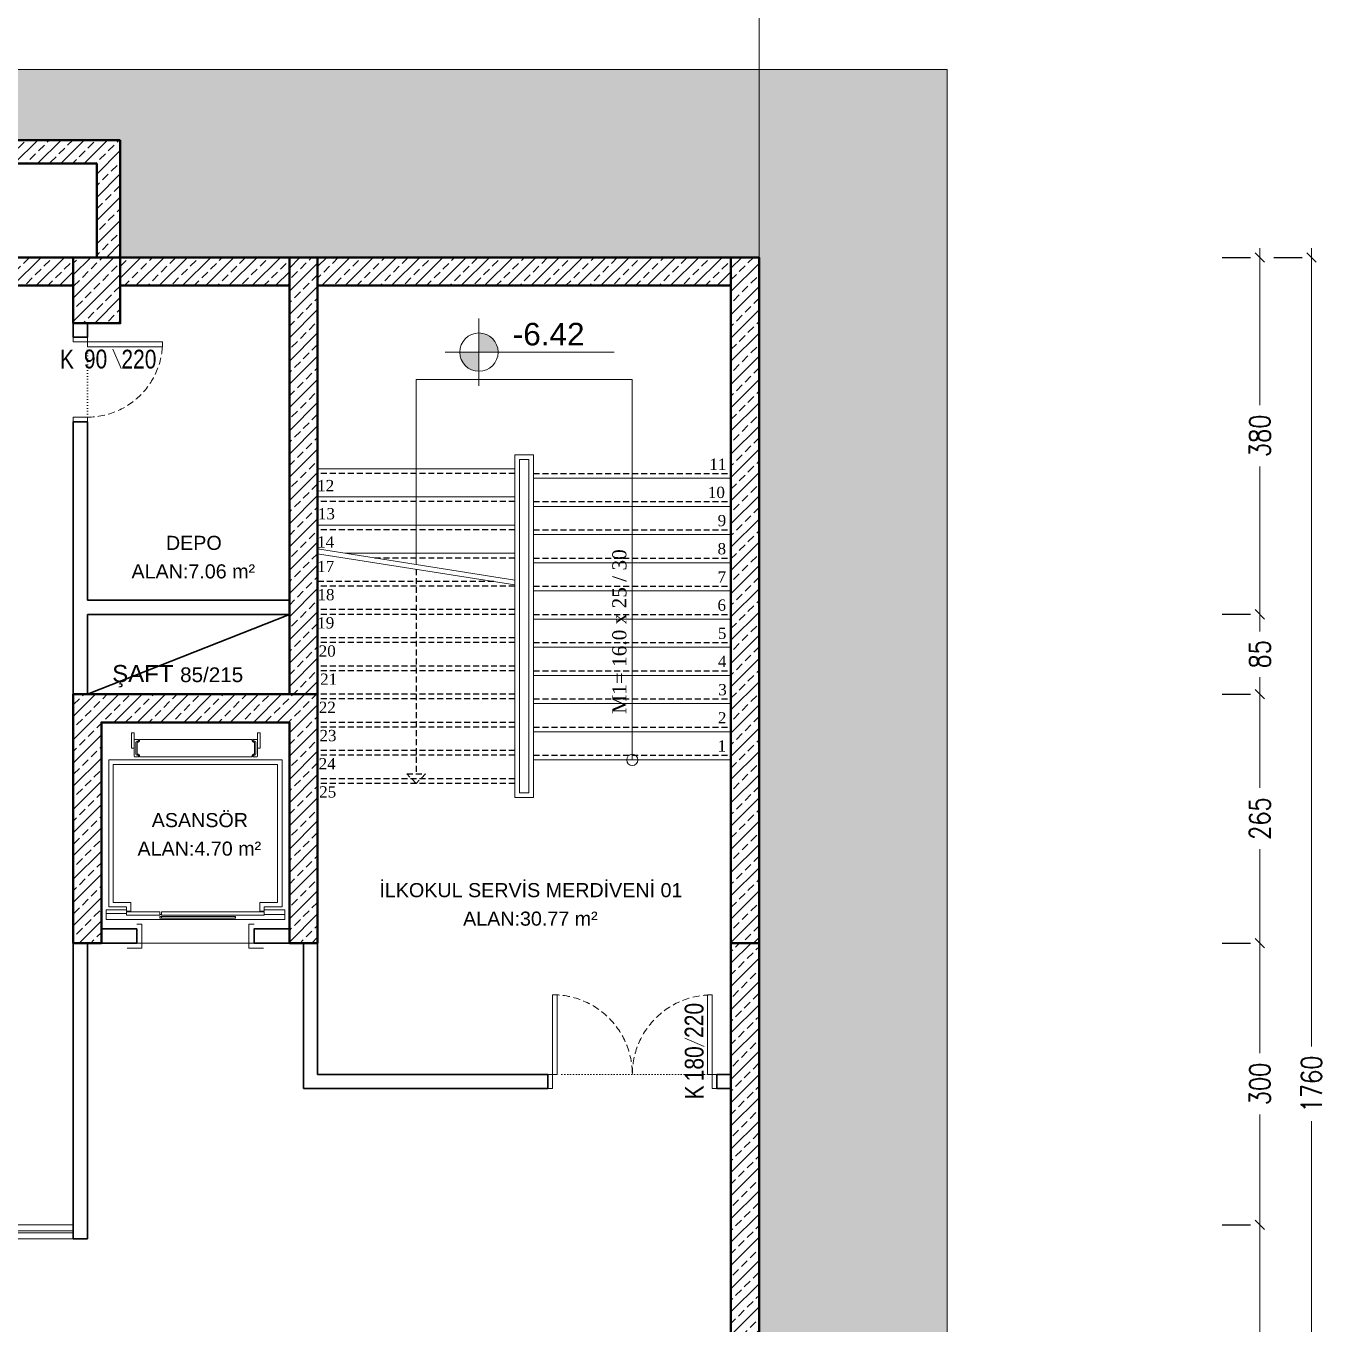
# Model space of a CAD drawing. Header units: millimetres. Extents: x -7453 to 3447, y 1740 to 11040.
# Drawn here: x -394 to 988, y 7948 to 9330 of the extents above; entities that cross this region are included whole.
import ezdxf
from ezdxf.enums import TextEntityAlignment as Align

# ---------------------------------------------------------------- set-up
doc = ezdxf.new("R2010")
doc.units = ezdxf.units.MM
for name, pattern in [('244-L101$0$244-L101$0$244-L101$0$HIDDEN', [9.525, 6.35, -3.175]), ('ACAD_ISO07W100', [3, 0, -3]), ('DASHED', [0.75, 0.5, -0.25])]:
    doc.linetypes.add(name, pattern=pattern)
for name, color, linetype, lineweight in [('A-AREAIDM', 43, 'Continuous', 9), ('betonarme-İM', 1, 'Continuous', 50), ('cam-İM', 132, 'Continuous', 20), ('duvar-İM', 71, 'Continuous', 35), ('kapı-açılış-İM', 253, 'Continuous', 5), ('kapı-kesit-İM', 252, 'Continuous', 9), ('kapı-poz-İM', 115, 'Continuous', 0), ('korkuluk-İM', 212, 'Continuous', 20), ('kot-İM', 43, 'Continuous', 20), ('merdiven-İM', 251, 'Continuous', 20), ('pencere gorunus-İM', 43, 'Continuous', 15), ('tarama-b.a-İM', 8, 'Continuous', 9), ('tarama-toprak-İM', 245, 'Continuous', 0), ('tefriş-eşya-İM', 155, 'Continuous', 0), ('yazı-İM', 64, 'Continuous', 20), ('yazı-mekan-İM', 43, 'Continuous', 30), ('ölçü-dış-İM', 7, 'Continuous', 20)]:
    doc.layers.add(name, color=color, linetype=linetype, lineweight=lineweight)
doc.layers.add('IZ', color=8, linetype='Continuous')
doc.styles.add('ARIAL', font='arial.ttf')
doc.styles.get("Standard").update_dxf_attribs({"font": 'arial.ttf'})
doc.styles.add('YAZ-50', font='times.ttf', dxfattribs={"width": 0.9})
doc.styles.add('ÖLÇÜ_İM', font='romans.shx', dxfattribs={"width": 0.8})
doc.dimstyles.new('ÖLÇÜ_İM_1-100', dxfattribs={"dimscale": 100, "dimtxt": 0.22, "dimasz": 0.1, "dimexe": 0.1, "dimexo": 0.4, "dimgap": 0.1, "dimtad": 0, "dimdec": 1, "dimrnd": 0.5, "dimzin": 12, "dimdsep": 46, "dimtxsty": 'ÖLÇÜ_İM', "dimblk1": 'OBLIQUE', "dimblk2": 'OBLIQUE', "dimsah": 1, "dimcen": 0.09, "dimdle": 0.1, "dimclrd": 256, "dimclre": 256, "dimclrt": 256, "dimadec": 0, "dimazin": 3, "dimtfac": 1, "dimtdec": 1, "dimtix": 1, "dimtofl": 0, "dimtmove": 2, "dimatfit": 3, "dimldrblk": 'OBLIQUE', "dimfxl": 0, "dimtolj": 1, "dimlwd": -1, "dimarcsym": 0})
pattern_1 = [(45, (-88786.123, 105817.463), (-12.3743687, 12.3743687), []), (45, (-88773.749, 105817.463), (-12.3743687, 12.3743687), [8.75, -4.375])]

# ---------------------------------------------------------------- blocks, each defined once
blk = doc.blocks.new('kot plan 100')
h = blk.add_hatch(color=256)
h.paths.add_polyline_path([(0, 20.4), (0, 0), (20.4, 0, 0.414214)])
h.paths.add_polyline_path([(0, 0), (-20.4, 0, 0.414214), (0, -20.4)])
at = {"ltscale": 500}
for points in [[(0, -36), (0, 36)], [(144, 0), (-36, 0)]]:
    blk.add_lwpolyline(points, dxfattribs=at)
blk.add_circle((0, 0), 20.4)
at = {"style": 'ARIAL'}
blk.add_attdef('INCE_KOT', (36, 7.2), '', height=36, dxfattribs=at)
blk.add_attdef('KALIN_KOT', text='', height=36, dxfattribs=at).set_placement((36, -7.2), align=Align.TOP_LEFT)
blk = doc.blocks.new('DAİRE ETİKET İM')
at = {"layer": 'yazı-mekan-İM', "style": 'ARIAL'}
blk.add_attdef('DAİRENO', text='', height=15, dxfattribs=at).set_placement((50, 2.8), align=Align.CENTER)
at = {"layer": 'yazı-mekan-İM'}
blk.add_attdef('ALAN:', text='', height=15, dxfattribs=at).set_placement((49.4, -27.6), align=Align.CENTER)
blk = doc.blocks.new('15-180')
at = {"layer": 'duvar-İM'}
for points in [[(0, 15), (0, 0)], [(180, 15), (180, 0)]]:
    blk.add_lwpolyline(points, dxfattribs=at)
at = {"layer": 'kapı-açılış-İM', "linetype": 'ACAD_ISO07W100'}
blk.add_line((10, 15), (170, 15), dxfattribs=at)
at = {"layer": 'kapı-açılış-İM', "color": 30, "linetype": 'DASHED', "ltscale": 15}
for centre, radius, start, end in [((5.3, 15.1), 84.7, 359.9255, 90.1801), ((175, 15), 85, 90, 180)]:
    blk.add_arc(centre, radius, start, end, dxfattribs=at)
at = {"layer": 'kapı-kesit-İM', "color": 30}
for points in [[(5, 15), (10, 15), (10, 100), (5, 100)], [(175, 15), (170, 15), (170, 100), (175, 100)]]:
    blk.add_lwpolyline(points, close=True, dxfattribs=at)
at = {"layer": 'kapı-kesit-İM', "color": 84}
for points in [[(5, 0), (0, 0), (0, 15), (5, 15)], [(175, 0), (180, 0), (180, 15), (175, 15)]]:
    blk.add_lwpolyline(points, close=True, dxfattribs=at)
blk = doc.blocks.new('KAPI ETİKET 100')
blk.add_lwpolyline([(-19.9, 65.2), (0.6, 56.3)])
at = {"width": 0.8}
blk.add_attdef('000', text='', height=20, rotation=90, dxfattribs=at).set_placement((-20.2, 84.1), align=Align.TOP_CENTER)
blk.add_attdef('000', text='', height=20, rotation=90, dxfattribs=at).set_placement((-0.1, 37.9), align=Align.CENTER)
blk.add_attdef('K', text='', height=20, rotation=90, dxfattribs=at).set_placement((-10, 7.5), align=Align.MIDDLE_CENTER)
blk = doc.blocks.new('okul 15-90')
at = {"layer": 'duvar-İM'}
for points in [[(0, 15), (0, 0)], [(90, 15), (90, 0)]]:
    blk.add_lwpolyline(points, dxfattribs=at)
at = {"layer": 'kapı-açılış-İM', "linetype": 'ACAD_ISO07W100'}
blk.add_line((85, 15), (10, 15), dxfattribs=at)
at = {"layer": 'kapı-açılış-İM', "color": 30, "linetype": 'DASHED', "ltscale": 15}
blk.add_arc((5, 15), 80, 0, 90, dxfattribs=at)
at = {"layer": 'kapı-kesit-İM', "color": 30}
blk.add_lwpolyline([(5, 15), (10, 15), (10, 95), (5, 95)], close=True, dxfattribs=at)
at = {"layer": 'kapı-kesit-İM', "color": 84}
for points in [[(5, 0), (0, 0), (0, 15), (5, 15)], [(90, 0), (85, 0), (85, 15), (90, 15)]]:
    blk.add_lwpolyline(points, close=True, dxfattribs=at)
blk = doc.blocks.new('_OBLIQUE')
at = {"color": 0, "linetype": 'ByBlock'}
blk.add_line((-0.5, -0.5), (0.5, 0.5), dxfattribs=at)
blk = doc.blocks.new('*D188')
at = {"layer": 'Defpoints', "color": 0}
for p in [(919.1, 8353.6, 0), (919.1, 8353.6, 0), (919.1, 8053.6, 0)]:
    blk.add_point(p, dxfattribs=at)
at = {"layer": 'ölçü-dış-İM', "lineweight": -2}
for p, q in [((879.1, 8353.6, 0), (909.1, 8353.6, 0)), ((879.1, 8053.6, 0), (909.1, 8053.6, 0))]:
    blk.add_line(p, q, dxfattribs=at)
at = {"layer": 'ölçü-dış-İM'}
for p, q in [((919.1, 8363.6, 0), (919.1, 8236.2, 0)), ((919.1, 8043.6, 0), (919.1, 8170.9, 0))]:
    blk.add_line(p, q, dxfattribs=at)
at = {"layer": 'ölçü-dış-İM', "xscale": 10, "yscale": 10, "zscale": 10}
for p, rotation in [((919.1, 8353.6, 0), 90), ((919.1, 8053.6, 0), 270)]:
    blk.add_blockref('_OBLIQUE', p, dxfattribs=dict(at, rotation=rotation))
at = {"layer": 'ölçü-dış-İM', "insert": (919.1, 8203.6, 0), "char_height": 22, "attachment_point": 5, "rotation": 90, "style": 'ÖLÇÜ_İM'}
blk.add_mtext('\\A1;300', dxfattribs=at)
blk = doc.blocks.new('*D190')
at = {"layer": 'Defpoints', "color": 0}
for p in [(919.1, 8703.6), (919.1, 8703.6, 0), (919.1, 8618.6)]:
    blk.add_point(p, dxfattribs=at)
at = {"layer": 'ölçü-dış-İM'}
for p, q in [((919.1, 8713.6, 0), (919.1, 8685.3, 0)), ((919.1, 8608.6, 0), (919.1, 8636.8, 0))]:
    blk.add_line(p, q, dxfattribs=at)
at = {"layer": 'ölçü-dış-İM', "lineweight": -2}
for p, q in [((879.1, 8703.6, 0), (909.1, 8703.6, 0)), ((879.1, 8618.6, 0), (909.1, 8618.6, 0))]:
    blk.add_line(p, q, dxfattribs=at)
at = {"layer": 'ölçü-dış-İM', "xscale": 10, "yscale": 10, "zscale": 10}
for p, rotation in [((919.1, 8703.6, 0), 90), ((919.1, 8618.6, 0), 270)]:
    blk.add_blockref('_OBLIQUE', p, dxfattribs=dict(at, rotation=rotation))
at = {"layer": 'ölçü-dış-İM', "insert": (919.1, 8661.1, 0), "char_height": 22, "attachment_point": 5, "rotation": 90, "style": 'ÖLÇÜ_İM'}
blk.add_mtext('\\A1;85', dxfattribs=at)
blk = doc.blocks.new('*D191')
at = {"layer": 'Defpoints', "color": 0}
for p in [(919.1, 9083.6), (919.1, 9083.6, 0), (919.1, 8703.6)]:
    blk.add_point(p, dxfattribs=at)
at = {"layer": 'ölçü-dış-İM'}
for p, q in [((919.1, 9093.6, 0), (919.1, 8926.2, 0)), ((919.1, 8693.6, 0), (919.1, 8860.9, 0))]:
    blk.add_line(p, q, dxfattribs=at)
at = {"layer": 'ölçü-dış-İM', "lineweight": -2}
for p, q in [((879.1, 9083.6, 0), (909.1, 9083.6, 0)), ((879.1, 8703.6, 0), (909.1, 8703.6, 0))]:
    blk.add_line(p, q, dxfattribs=at)
at = {"layer": 'ölçü-dış-İM', "xscale": 10, "yscale": 10, "zscale": 10}
for p, rotation in [((919.1, 9083.6, 0), 90), ((919.1, 8703.6, 0), 270)]:
    blk.add_blockref('_OBLIQUE', p, dxfattribs=dict(at, rotation=rotation))
at = {"layer": 'ölçü-dış-İM', "insert": (919.1, 8893.6, 0), "char_height": 22, "attachment_point": 5, "rotation": 90, "style": 'ÖLÇÜ_İM'}
blk.add_mtext('\\A1;380', dxfattribs=at)
blk = doc.blocks.new('*D192')
at = {"layer": 'Defpoints', "color": 0}
for p in [(974.1, 9083.6), (974.1, 9083.6, 0), (974.1, 7323.6, 0)]:
    blk.add_point(p, dxfattribs=at)
at = {"layer": 'ölçü-dış-İM'}
for p, q in [((974.1, 9093.6, 0), (974.1, 8243.3, 0)), ((974.1, 7313.6, 0), (974.1, 8163.8, 0))]:
    blk.add_line(p, q, dxfattribs=at)
at = {"layer": 'ölçü-dış-İM', "lineweight": -2}
for p, q in [((934.1, 9083.6, 0), (964.1, 9083.6, 0)), ((934.1, 7323.6, 0), (964.1, 7323.6, 0))]:
    blk.add_line(p, q, dxfattribs=at)
at = {"layer": 'ölçü-dış-İM', "xscale": 10, "yscale": 10, "zscale": 10}
for p, rotation in [((974.1, 9083.6, 0), 90), ((974.1, 7323.6, 0), 270)]:
    blk.add_blockref('_OBLIQUE', p, dxfattribs=dict(at, rotation=rotation))
at = {"layer": 'ölçü-dış-İM', "insert": (974.1, 8203.6, 0), "char_height": 22, "attachment_point": 5, "rotation": 90, "style": 'ÖLÇÜ_İM'}
blk.add_mtext('\\A1;1760', dxfattribs=at)
blk = doc.blocks.new('*D195')
at = {"layer": 'Defpoints', "color": 0}
for p in [(919.1, 8618.6), (919.1, 8618.6, 0), (919.1, 8353.6)]:
    blk.add_point(p, dxfattribs=at)
at = {"layer": 'ölçü-dış-İM'}
for p, q in [((919.1, 8628.6, 0), (919.1, 8518.7, 0)), ((919.1, 8343.6, 0), (919.1, 8453.4, 0))]:
    blk.add_line(p, q, dxfattribs=at)
at = {"layer": 'ölçü-dış-İM', "lineweight": -2}
for p, q in [((879.1, 8618.6, 0), (909.1, 8618.6, 0)), ((879.1, 8353.6, 0), (909.1, 8353.6, 0))]:
    blk.add_line(p, q, dxfattribs=at)
at = {"layer": 'ölçü-dış-İM', "xscale": 10, "yscale": 10, "zscale": 10}
for p, rotation in [((919.1, 8618.6, 0), 90), ((919.1, 8353.6, 0), 270)]:
    blk.add_blockref('_OBLIQUE', p, dxfattribs=dict(at, rotation=rotation))
at = {"layer": 'ölçü-dış-İM', "insert": (919.1, 8486.1, 0), "char_height": 22, "attachment_point": 5, "rotation": 90, "style": 'ÖLÇÜ_İM'}
blk.add_mtext('\\A1;265', dxfattribs=at)
blk = doc.blocks.new('*D196')
at = {"layer": 'Defpoints', "color": 0}
for p in [(919.1, 8053.6, 0), (919.1, 8053.6, 0), (919.1, 7703.6, 0)]:
    blk.add_point(p, dxfattribs=at)
at = {"layer": 'ölçü-dış-İM'}
for p, q in [((919.1, 8063.6, 0), (919.1, 7911.2, 0)), ((919.1, 7693.6, 0), (919.1, 7845.9, 0))]:
    blk.add_line(p, q, dxfattribs=at)
at = {"layer": 'ölçü-dış-İM', "lineweight": -2}
for p, q in [((879.1, 8053.6, 0), (909.1, 8053.6, 0)), ((879.1, 7703.6, 0), (909.1, 7703.6, 0))]:
    blk.add_line(p, q, dxfattribs=at)
at = {"layer": 'ölçü-dış-İM', "xscale": 10, "yscale": 10, "zscale": 10}
for p, rotation in [((919.1, 8053.6, 0), 90), ((919.1, 7703.6, 0), 270)]:
    blk.add_blockref('_OBLIQUE', p, dxfattribs=dict(at, rotation=rotation))
at = {"layer": 'ölçü-dış-İM', "insert": (919.1, 7878.6, 0), "char_height": 22, "attachment_point": 5, "rotation": 90, "style": 'ÖLÇÜ_İM'}
blk.add_mtext('\\A1;350', dxfattribs=at)

msp = doc.modelspace()

# ---------------------------------------------------------------- hatches: boundary and pattern name
at = {"layer": 'tarama-b.a-İM'}
h = msp.add_hatch(dxfattribs=at)
h.set_pattern_fill('ANSI33', color=256, scale=70, style=0)
h.set_pattern_definition([(45, (-89553.535, 107062.777), (-12.3743687, 12.3743687), []), (45, (-89541.16, 107062.777), (-12.3743687, 12.3743687), [8.75, -4.375])])
h.paths.add_polyline_path([(-998.78, 9183.56), (-998.78, 9083.559), (-973.78, 9083.559), (-973.78, 9183.56), (-318.78, 9183.56), (-318.78, 9083.559), (-293.78, 9083.559), (-293.78, 9208.56), (-1653.78, 9208.56), (-1653.78, 9083.559), (-1628.78, 9083.559), (-1628.78, 9183.56)])
h = msp.add_hatch(dxfattribs=at)
h.set_pattern_fill('ANSI33', color=256, scale=70, style=0)
h.set_pattern_definition([(45, (-89603.535, 107032.777), (-12.3743687, 12.3743687), []), (45, (-89591.16, 107032.777), (-12.3743687, 12.3743687), [8.75, -4.375])])
h.paths.add_polyline_path([(-423.78, 9083.559), (-423.78, 9053.56), (-343.78, 9053.56), (-343.78, 9083.559)])
h.paths.add_polyline_path([(-923.78, 9053.56), (-923.78, 9083.559), (-948.78, 9083.559), (-948.78, 9053.56)])
h.paths.add_polyline_path([(-773.78, 9083.559), (-773.78, 9053.56), (-573.78, 9053.56), (-573.78, 9083.559)])
h = msp.add_hatch(dxfattribs=at)
h.set_pattern_fill('ANSI33', color=256, scale=70, style=0)
h.set_pattern_definition(pattern_1)
h.paths.add_polyline_path([(-83.78, 8618.56), (-113.78, 8618.56), (-343.78, 8618.56), (-343.78, 8353.56), (-313.78, 8353.56), (-313.78, 8588.56), (-113.78, 8588.56), (-113.78, 8353.56), (-83.78, 8353.56)])
h.paths.add_polyline_path([(-83.78, 9083.559), (-113.78, 9083.559), (-113.78, 8618.56), (-83.78, 8618.56)])
h = msp.add_hatch(dxfattribs=at)
h.set_pattern_fill('ANSI33', color=256, scale=70, style=0)
h.set_pattern_definition(pattern_1)
h.paths.add_polyline_path([(-343.78, 9083.559), (-293.78, 9083.559), (-293.78, 9013.559), (-343.78, 9013.559)])
h = msp.add_hatch(dxfattribs=at)
h.set_pattern_fill('ANSI33', color=256, scale=70, style=0)
h.set_pattern_definition([(45, (-89373.535, 107032.777), (-12.3743687, 12.3743687), []), (45, (-89361.16, 107032.777), (-12.3743687, 12.3743687), [8.75, -4.375])])
h.paths.add_polyline_path([(-113.78, 9083.559), (-293.78, 9083.559), (-293.78, 9053.56), (-113.78, 9053.56)])
h = msp.add_hatch(dxfattribs=at)
h.set_pattern_fill('ANSI33', color=256, scale=70, style=0)
h.set_pattern_definition([(45, (-88903.535, 107032.777), (-12.3743687, 12.3743687), []), (45, (-88891.16, 107032.777), (-12.3743687, 12.3743687), [8.75, -4.375])])
h.paths.add_polyline_path([(356.22, 9083.559), (-83.78, 9083.559), (-83.78, 9053.56), (356.22, 9053.56)])
h = msp.add_hatch(dxfattribs=at)
h.set_pattern_fill('ANSI33', color=256, scale=70, style=0)
h.set_pattern_definition(pattern_1)
h.paths.add_polyline_path([(356.22, 8353.56), (386.22, 8353.56), (386.22, 9083.559), (356.22, 9083.559)])
h = msp.add_hatch(dxfattribs=at)
h.set_pattern_fill('ANSI33', color=256, scale=70, style=0)
h.set_pattern_definition([(45, (-88873.535, 106202.777), (-12.3743687, 12.3743687), []), (45, (-88861.16, 106202.777), (-12.3743687, 12.3743687), [8.75, -4.375])])
h.paths.add_polyline_path([(356.22, 8353.56), (356.22, 7703.56), (386.22, 7703.56), (386.22, 8353.56)])
at = {"layer": 'tarama-toprak-İM'}
h = msp.add_hatch(dxfattribs=at)
h.set_pattern_fill('ANSI38', color=256, scale=200, style=0)
h.set_pattern_definition([(45, (-29711.535, 118685.288), (-17.6776695, 17.6776695), []), (135, (-29711.535, 118685.288), (-53.0330086, 17.6776695), [62.5, -37.5])])
h.paths.add_polyline_path([(-6038.583, 9083.559), (-5333.78, 9083.559), (-5333.78, 9208.56), (-3948.78, 9208.56), (-3948.78, 9083.559), (-2318.78, 9083.559), (-2318.78, 9208.56), (-293.78, 9208.56), (-293.78, 9083.559), (386.22, 9083.559), (386.22, 7313.56), (-508.78, 7313.56), (-508.78, 4378.56), (-5808.78, 4378.56), (-5808.78, 5358.56), (-5933.78, 5358.56), (-5933.78, 7348.56), (-5808.78, 7348.56), (-5808.78, 9083.559)])
h.paths.add_polyline_path([(-6008.78, 9283.56), (586.22, 9283.56), (586.22, 7113.56), (-308.78, 7113.56), (-308.78, 4178.56), (-6008.78, 4178.56)])

# ---------------------------------------------------------------- linework, layer by layer
at = {"layer": 'betonarme-İM'}
for p, q in [((-293.78, 9208.56, 0), (-2318.78, 9208.56, 0)), ((-293.78, 9083.559, 0), (-293.78, 9208.56, 0)), ((-318.78, 9183.56, 0), (-1628.78, 9183.56, 0)), ((-318.78, 9083.559, 0), (-318.78, 9183.56, 0)), ((-113.78, 9083.559), (-83.78, 9083.559)), ((-83.78, 8748.56), (-83.78, 8618.56)), ((-113.78, 8618.56, 0), (-83.78, 8618.56, 0)), ((-113.78, 8618.56, 0), (-83.78, 8618.56, 0))]:
    msp.add_line(p, q, dxfattribs=at)
at = {"layer": 'betonarme-İM', "elevation": 0}
for points in [[(-423.78, 9083.559), (-343.78, 9083.559)], [(-293.78, 9083.559), (-113.78, 9083.559)], [(-113.78, 9083.559), (-113.78, 8618.56)], [(-83.78, 9083.559), (356.22, 9083.559)], [(-83.78, 8618.56), (-83.78, 9083.559)], [(356.22, 8353.56), (386.22, 8353.56), (386.22, 9083.559), (356.22, 9083.559), (356.22, 8353.56)], [(-423.78, 9053.56), (-343.78, 9053.56)], [(-293.78, 9053.56), (-113.78, 9053.56)], [(-83.78, 9053.56), (356.22, 9053.56)], [(-113.78, 8618.56), (-113.78, 8618.56), (-343.78, 8618.56), (-343.78, 8353.56), (-313.78, 8353.56), (-313.78, 8588.56), (-113.78, 8588.56), (-113.78, 8353.56), (-83.78, 8353.56), (-83.78, 8618.56)], [(356.22, 8353.56), (356.22, 7703.56)], [(386.22, 8353.56), (386.22, 7703.56)]]:
    msp.add_lwpolyline(points, dxfattribs=at)
msp.add_lwpolyline([(-293.78, 9083.559), (-343.78, 9083.559), (-343.78, 9013.559), (-293.78, 9013.559)], close=True, dxfattribs=at)
at = {"layer": 'cam-İM', "lineweight": 18}
for p, q in [((-948.78, 8047.06, 0), (-343.78, 8047.06, 0)), ((-343.78, 8045.06, 0), (-948.78, 8045.06, 0))]:
    msp.add_line(p, q, dxfattribs=at)
at = {"layer": 'duvar-İM'}
for p, q in [((-343.78, 8998.56, 0), (-343.78, 9013.559, 0)), ((-328.78, 8998.56, 0), (-328.78, 9013.559, 0)), ((-343.78, 8618.56, 0), (-343.78, 8908.56, 0)), ((-328.78, 8718.56, 0), (-328.78, 8908.56, 0)), ((-328.78, 8718.56, 0), (-113.78, 8718.56, 0)), ((-328.78, 8618.56, 0), (-328.78, 8703.56, 0)), ((-328.78, 8703.56, 0), (-113.78, 8703.56, 0)), ((-328.78, 8618.56, 0), (-113.78, 8703.56, 0)), ((-343.78, 8353.56, 0), (-343.78, 8038.56, 0)), ((-328.78, 8353.56, 0), (-328.78, 8038.56, 0)), ((-98.78, 8353.56, 0), (-98.78, 8198.56, 0)), ((-83.78, 8353.56, 0), (-83.78, 8213.56, 0)), ((161.22, 8213.56, 0), (-83.78, 8213.56, 0)), ((356.22, 8213.56, 0), (341.22, 8213.56, 0)), ((161.22, 8198.56, 0), (-98.78, 8198.56, 0)), ((356.22, 8198.56, 0), (341.22, 8198.56, 0)), ((-343.78, 8038.56, 0), (-328.78, 8038.56, 0))]:
    msp.add_line(p, q, dxfattribs=at)
at = {"layer": 'duvar-İM', "elevation": 0}
for points in [[(-313.78, 8353.56), (-276.28, 8353.56), (-276.28, 8368.56), (-313.78, 8368.56)], [(-113.78, 8353.56), (-151.28, 8353.56), (-151.28, 8368.56), (-113.78, 8368.56)]]:
    msp.add_lwpolyline(points, dxfattribs=at)
at = {"layer": 'IZ', "linetype": '244-L101$0$244-L101$0$244-L101$0$HIDDEN'}
for points in [[(126.22, 8853.56), (-83.78, 8853.56)], [(146.22, 8853.56), (356.22, 8853.56)], [(126.22, 8823.56), (-83.78, 8823.56)], [(146.22, 8823.56), (356.22, 8823.56)], [(126.22, 8793.56), (-83.78, 8793.56)], [(146.22, 8793.56), (356.22, 8793.56)], [(126.22, 8763.56), (-22.76, 8763.56)], [(146.22, 8763.56), (356.22, 8763.56)], [(103.842, 8738.56), (-83.78, 8738.56)], [(21.22, 8751.727), (21.22, 8533.608)], [(126.22, 8733.56), (-83.78, 8733.56)], [(146.22, 8733.56), (356.22, 8733.56)], [(126.22, 8708.56), (-83.78, 8708.56)], [(126.22, 8703.56), (-83.78, 8703.56)], [(146.22, 8703.56), (356.22, 8703.56)], [(126.22, 8678.56), (-83.78, 8678.56)], [(126.22, 8673.56), (-83.78, 8673.56)], [(146.22, 8673.56), (356.22, 8673.56)], [(126.22, 8648.56), (-83.78, 8648.56)], [(126.22, 8643.56), (-83.78, 8643.56)], [(146.22, 8643.56), (356.22, 8643.56)], [(126.22, 8618.56), (-83.78, 8618.56)], [(126.22, 8613.56), (-83.78, 8613.56)], [(146.22, 8613.56), (356.22, 8613.56)], [(126.22, 8588.56), (-83.78, 8588.56)], [(126.22, 8583.56), (-83.78, 8583.56)], [(146.22, 8583.56), (356.22, 8583.56)], [(126.22, 8558.56), (-83.78, 8558.56)], [(126.22, 8553.56), (-83.78, 8553.56)], [(146.22, 8553.56), (356.22, 8553.56)], [(126.22, 8528.56), (-83.78, 8528.56)], [(126.22, 8523.56), (-83.78, 8523.56)]]:
    msp.add_lwpolyline(points, dxfattribs=at)
msp.add_lwpolyline([(11.268, 8533.608), (31.268, 8533.608), (21.22, 8523.56)], close=True, dxfattribs=at)
at = {"layer": 'korkuluk-İM'}
for p, q in [((126.22, 8508.56), (146.22, 8508.56)), ((131.22, 8513.56), (141.22, 8513.56))]:
    msp.add_line(p, q, dxfattribs=at)
for points in [[(146.22, 8508.56), (146.22, 8873.56), (126.22, 8873.56), (126.22, 8508.56)], [(141.22, 8513.56), (141.22, 8868.56), (131.22, 8868.56), (131.22, 8513.56)]]:
    msp.add_lwpolyline(points, dxfattribs=at)
at = {"layer": 'merdiven-İM'}
for p, q in [((-83.78, 8773.155), (126.22, 8740.132)), ((-83.78, 8768.064), (126.22, 8735.041))]:
    msp.add_line(p, q, dxfattribs=at)
at = {"layer": 'merdiven-İM', "lineweight": 20}
for points in [[(251.22, 8548.56), (251.22, 8953.56), (21.22, 8953.56), (21.22, 8756.818)], [(126.22, 8858.56), (-83.78, 8858.56)], [(146.22, 8848.56), (356.22, 8848.56)], [(126.22, 8828.56), (-83.78, 8828.56)], [(146.22, 8818.56), (356.22, 8818.56)], [(126.22, 8798.56), (-83.78, 8798.56)], [(146.22, 8788.56), (356.22, 8788.56)], [(126.22, 8768.56), (-54.556, 8768.56)], [(146.22, 8758.56), (356.22, 8758.56)], [(146.22, 8728.56), (356.22, 8728.56)], [(146.22, 8698.56), (356.22, 8698.56)], [(146.22, 8668.56), (356.22, 8668.56)], [(146.22, 8638.56), (356.22, 8638.56)], [(146.22, 8608.56), (356.22, 8608.56)], [(146.22, 8578.56), (356.22, 8578.56)], [(146.22, 8548.56), (356.22, 8548.56)]]:
    msp.add_lwpolyline(points, dxfattribs=at)
at = {"layer": 'merdiven-İM'}
msp.add_circle((251.22, 8548.56), 6, dxfattribs=at)
at = {"layer": 'pencere gorunus-İM'}
for p, q in [((-343.78, 8053.56, 0), (-1856.98, 8053.56, 0)), ((-343.78, 8038.56, 0), (-949.497, 8038.56, 0))]:
    msp.add_line(p, q, dxfattribs=at)
at = {"layer": 'tarama-toprak-İM', "elevation": 0}
msp.add_lwpolyline([(-6008.78, 9283.56), (586.22, 9283.56), (586.22, 7113.56), (-308.78, 7113.56), (-308.78, 4178.56), (-6008.78, 4178.56)], close=True, dxfattribs=at)
at = {"layer": 'tefriş-eşya-İM'}
for p, q in [((-281.702, 8577.442, 0), (-278.9, 8577.442, 0)), ((-281.702, 8577.442, 0), (-281.702, 8561.102, 0)), ((-278.9, 8561.102, 0), (-278.9, 8577.442, 0)), ((-144.925, 8577.442, 0), (-147.726, 8577.442, 0)), ((-147.726, 8561.102, 0), (-147.726, 8577.442, 0)), ((-144.925, 8577.442, 0), (-144.925, 8561.102, 0)), ((-281.702, 8561.102, 0), (-278.9, 8561.102, 0)), ((-278.9, 8569.505, 0), (-278.9, 8552.698, 0)), ((-274.232, 8570.439, 0), (-277.967, 8570.439, 0)), ((-277.033, 8554.566, 0), (-277.033, 8567.638, 0)), ((-276.099, 8568.572, 0), (-274.232, 8568.572, 0)), ((-275.632, 8554.566, 0), (-275.632, 8567.638, 0)), ((-275.632, 8567.638, 0), (-274.232, 8567.638, 0)), ((-274.232, 8568.572, 0), (-274.232, 8570.439, 0)), ((-273.298, 8568.572, 0), (-273.298, 8570.439, 0)), ((-273.298, 8570.439, 0), (-153.328, 8570.439, 0)), ((-153.328, 8568.572, 0), (-153.328, 8570.439, 0)), ((-152.394, 8568.572, 0), (-152.394, 8570.439, 0)), ((-152.394, 8570.439, 0), (-148.659, 8570.439, 0)), ((-150.527, 8568.572, 0), (-152.394, 8568.572, 0)), ((-150.994, 8567.638, 0), (-152.394, 8567.638, 0)), ((-150.994, 8554.566, 0), (-150.994, 8567.638, 0)), ((-149.593, 8554.566, 0), (-149.593, 8567.638, 0)), ((-147.726, 8569.505, 0), (-147.726, 8552.698, 0)), ((-144.925, 8561.102, 0), (-147.726, 8561.102, 0)), ((-305.979, 8392.099, 0), (-305.979, 8548.496, 0)), ((-305.979, 8548.496, 0), (-121.581, 8548.496, 0)), ((-277.967, 8551.764, 0), (-274.232, 8551.764, 0)), ((-274.232, 8553.632, 0), (-276.099, 8553.632, 0)), ((-274.232, 8554.566, 0), (-275.632, 8554.566, 0)), ((-274.232, 8551.764, 0), (-274.232, 8553.632, 0)), ((-273.298, 8551.764, 0), (-273.298, 8553.632, 0)), ((-153.328, 8551.764, 0), (-273.298, 8551.764, 0)), ((-153.328, 8551.764, 0), (-153.328, 8553.632, 0)), ((-152.394, 8554.566, 0), (-150.994, 8554.566, 0)), ((-152.394, 8551.764, 0), (-152.394, 8553.632, 0)), ((-152.394, 8553.632, 0), (-150.527, 8553.632, 0)), ((-148.659, 8551.764, 0), (-152.394, 8551.764, 0)), ((-121.581, 8548.496, 0), (-121.581, 8392.099, 0)), ((-126.25, 8543.828, 0), (-301.31, 8543.828, 0)), ((-301.31, 8543.828, 0), (-301.31, 8396.767, 0)), ((-126.25, 8396.767, 0), (-126.25, 8543.828, 0)), ((-301.31, 8396.767, 0), (-282.635, 8396.767, 0)), ((-282.635, 8396.767, 0), (-282.635, 8387.43, 0)), ((-145.391, 8387.43, 0), (-145.391, 8396.767, 0)), ((-145.391, 8396.767, 0), (-126.25, 8396.767, 0)), ((-287.304, 8388.831, 0), (-308.78, 8388.831, 0)), ((-308.78, 8388.831, 0), (-308.78, 8378.56, 0)), ((-308.78, 8385.096, 0), (-287.304, 8385.096, 0)), ((-287.304, 8392.099, 0), (-305.979, 8392.099, 0)), ((-287.304, 8387.43, 0), (-287.304, 8392.099, 0)), ((-282.635, 8387.43, 0), (-287.304, 8387.43, 0)), ((-249.879, 8384.162, 0), (-251.747, 8384.162, 0)), ((-140.723, 8387.43, 0), (-145.391, 8387.43, 0)), ((-121.581, 8392.099, 0), (-140.723, 8392.099, 0)), ((-140.723, 8392.099, 0), (-140.723, 8387.43, 0)), ((-118.78, 8388.831, 0), (-140.723, 8388.831, 0)), ((-118.78, 8384.162, 0), (-140.723, 8384.162, 0)), ((-118.78, 8388.831, 0), (-118.78, 8378.56, 0)), ((-118.78, 8378.56, 0), (-308.78, 8378.56, 0)), ((-118.78, 8378.56, 0), (-308.78, 8378.56, 0)), ((-276.28, 8373.56, 0), (-270.78, 8373.56, 0)), ((-270.78, 8373.56, 0), (-270.78, 8348.06, 0)), ((-156.78, 8373.56, 0), (-156.78, 8348.06, 0)), ((-151.28, 8373.56, 0), (-156.78, 8373.56, 0)), ((-151.28, 8353.56, 0), (-276.28, 8353.56, 0)), ((-276.28, 8353.56, 0), (-151.28, 8353.56, 0)), ((-270.78, 8348.06, 0), (-286.28, 8348.06, 0)), ((-156.78, 8348.06, 0), (-141.28, 8348.06, 0))]:
    msp.add_line(p, q, dxfattribs=at)
at = {"layer": 'tefriş-eşya-İM', "elevation": 0}
for points in [[(-287.304, 8383.228), (-287.304, 8386.963), (-251.747, 8386.963), (-251.747, 8383.228)], [(-171.551, 8379.96), (-171.551, 8381.828), (-251.747, 8381.828), (-251.747, 8379.96)], [(-140.723, 8383.228), (-140.723, 8386.963), (-249.879, 8386.963), (-249.879, 8383.228)], [(-171.009, 8379.96), (-171.009, 8381.828), (-249.879, 8381.828), (-249.879, 8379.96)]]:
    msp.add_lwpolyline(points, close=True, dxfattribs=at)
at = {"layer": 'tefriş-eşya-İM'}
for centre, start, end in [((-277.967, 8569.505, 0), 90, 180), ((-276.099, 8567.638, 0), 90, 180), ((-274.232, 8568.572, 0), 270, 0), ((-152.394, 8568.572, 0), 180, 270), ((-150.527, 8567.638, 0), 0, 90), ((-148.659, 8569.505, 0), 0, 90), ((-277.967, 8552.698, 0), 180, 270), ((-276.099, 8554.566, 0), 180, 270), ((-274.232, 8553.632, 0), 0, 90), ((-152.394, 8553.632, 0), 90, 180), ((-150.527, 8554.566, 0), 270, 0), ((-148.659, 8552.698, 0), 270, 0)]:
    msp.add_arc(centre, 0.934, start, end, dxfattribs=at)
at = {"layer": 'yazı-İM'}
msp.add_line((386.22, 9083.559, 0), (386.637, 9963.772), dxfattribs=at)

# ---------------------------------------------------------------- block references
at = {"layer": 'kapı-kesit-İM', "rotation": 270}
msp.add_blockref('okul 15-90', (-343.78, 8998.56, 0), dxfattribs=at)
at = {"layer": 'kapı-kesit-İM', "xscale": -1}
msp.add_blockref('15-180', (341.22, 8198.56, 0), dxfattribs=at)
at = {"layer": 'kapı-poz-İM'}
ref = msp.add_blockref('KAPI ETİKET 100', (-358, 8985.267, 0), dxfattribs=dict(at, xscale=-1, rotation=270))
ref.add_attrib('K', 'K', dxfattribs={"layer": '0', "height": 20, "width": 0.8}).set_placement((-350.546, 8975.267, 0), align=Align.MIDDLE_CENTER)
ref.add_attrib('000', '90', dxfattribs={"layer": '0', "height": 20, "width": 0.8}).set_placement((-320.088, 8965.429, 0), align=Align.CENTER)
ref.add_attrib('000', '220', dxfattribs={"layer": '0', "height": 20, "width": 0.8}).set_placement((-273.914, 8985.323, 0), align=Align.TOP_CENTER)
ref = msp.add_blockref('KAPI ETİKET 100', (327.159, 8187.128, 0), dxfattribs=at)
ref.add_attrib('K', 'K', dxfattribs={"layer": '0', "height": 20, "rotation": 90, "width": 0.8}).set_placement((317.159, 8194.582, 0), align=Align.MIDDLE_CENTER)
ref.add_attrib('000', '180', dxfattribs={"layer": '0', "height": 20, "rotation": 90, "width": 0.8}).set_placement((327.061, 8225.04, 0), align=Align.CENTER)
ref.add_attrib('000', '220', dxfattribs={"layer": '0', "height": 20, "rotation": 90, "width": 0.8}).set_placement((306.955, 8271.214, 0), align=Align.TOP_CENTER)
at = {"layer": 'kot-İM'}
ref = msp.add_blockref('kot plan 100', (87.977, 8982.747, 0), dxfattribs=at)
ref.add_attrib('INCE_KOT', '-6.42', (123.977, 8989.947, 0), dxfattribs={"layer": '0', "height": 24, "style": 'ARIAL'})
at = {"layer": 'yazı-mekan-İM'}
ref = msp.add_blockref('DAİRE ETİKET İM', (-265.468, 8764.895), dxfattribs=at)
ref.add_attrib('DAİRENO', 'DEPO', dxfattribs={"height": 15, "style": 'ARIAL'}).set_placement((-215.472, 8767.68), align=Align.BOTTOM_CENTER)
ref.add_attrib('ALAN:', 'ALAN:7.06 m²', dxfattribs={"height": 15, "style": 'ARIAL'}).set_placement((-216.059, 8737.342), align=Align.BOTTOM_CENTER)
ref = msp.add_blockref('DAİRE ETİKET İM', (-259.06, 8469.696), dxfattribs=at)
ref.add_attrib('DAİRENO', 'ASANSÖR', dxfattribs={"height": 15, "style": 'ARIAL'}).set_placement((-209.063, 8472.481), align=Align.BOTTOM_CENTER)
ref.add_attrib('ALAN:', 'ALAN:4.70 m²', dxfattribs={"height": 15, "style": 'ARIAL'}).set_placement((-209.651, 8442.142), align=Align.BOTTOM_CENTER)
ref = msp.add_blockref('DAİRE ETİKET İM', (93.304, 8395.14), dxfattribs=at)
ref.add_attrib('DAİRENO', 'İLKOKUL SERVİS MERDİVENİ 01', dxfattribs={"height": 15, "style": 'ARIAL'}).set_placement((143.3, 8397.925), align=Align.BOTTOM_CENTER)
ref.add_attrib('ALAN:', 'ALAN:30.77 m²', dxfattribs={"height": 15, "style": 'ARIAL'}).set_placement((142.713, 8367.587), align=Align.BOTTOM_CENTER)

# ---------------------------------------------------------------- texts
at = {"layer": 'A-AREAIDM', "insert": (-232.656, 8649.668), "char_height": 18.26561, "width": 154.93096, "attachment_point": 2, "line_spacing_factor": 0.938532}
msp.add_mtext('ŞAFT {\\H0.85979x;85/215}', dxfattribs=at)
at = {"layer": 'merdiven-İM', "style": 'YAZ-50'}
for s, p in [('11', (333.188, 8857.421, 0)), ('12', (-84.174, 8834.71, 0)), ('10', (331.657, 8827.421, 0)), ('13', (-83.439, 8804.71, 0)), ('9', (342.021, 8797.421, 0)), ('14', (-84.295, 8774.71, 0)), ('8', (341.909, 8767.421, 0)), ('17', (-84.122, 8748.539, 0)), ('7', (342.091, 8737.421, 0)), ('18', (-83.889, 8718.539, 0)), ('6', (341.883, 8707.421, 0)), ('19', (-84.148, 8688.539, 0)), ('5', (342.281, 8677.421, 0)), ('20', (-82.582, 8658.539, 0)), ('4', (342.298, 8647.421, 0)), ('21', (-81.051, 8628.539, 0)), ('3', (342.713, 8617.421, 0)), ('22', (-82.478, 8598.539, 0)), ('2', (342.315, 8587.421, 0)), ('23', (-81.743, 8568.539, 0)), ('1', (342.047, 8557.421, 0)), ('24', (-82.6, 8538.539, 0)), ('25', (-82.046, 8508.539, 0))]:
    msp.add_text(s, height=12, dxfattribs=at).set_placement(p)
msp.add_text('M1= 16.0 x 25 / 30', height=15, rotation=90, dxfattribs=at).set_placement((244.902, 8597.7, 0))

# ---------------------------------------------------------------- dimensions: what is measured, and where the dimension line sits
at = {"layer": 'ölçü-dış-İM'}
for base, p1, p2, picture, middle in [((919.056, 9083.559, 0), (919.056, 8703.56), (919.056, 9083.559), '*D191', (919.056, 8893.56, 0)), ((974.056, 9083.559, 0), (974.056, 7323.56, 0), (974.056, 9083.559), '*D192', (974.056, 8203.56, 0)), ((919.056, 8703.56, 0), (919.056, 8618.56), (919.056, 8703.56), '*D190', (919.056, 8661.06, 0)), ((919.056, 8618.56, 0), (919.056, 8353.56), (919.056, 8618.56), '*D195', (919.056, 8486.06, 0)), ((919.056, 8353.56, 0), (919.056, 8053.56, 0), (919.056, 8353.56, 0), '*D188', (919.056, 8203.56, 0)), ((919.056, 8053.56, 0), (919.056, 7703.56, 0), (919.056, 8053.56, 0), '*D196', (919.056, 7878.56, 0))]:
    dim = msp.add_linear_dim(base=base, p1=p1, p2=p2, angle=90, dimstyle='ÖLÇÜ_İM_1-100', override={"dimfxl": 0.2, "dimarcsym": 1}, dxfattribs=at)
    dim.commit()
    dim.dimension.update_dxf_attribs({"geometry": picture, "text_midpoint": middle})

doc.saveas('drawing.dxf')
